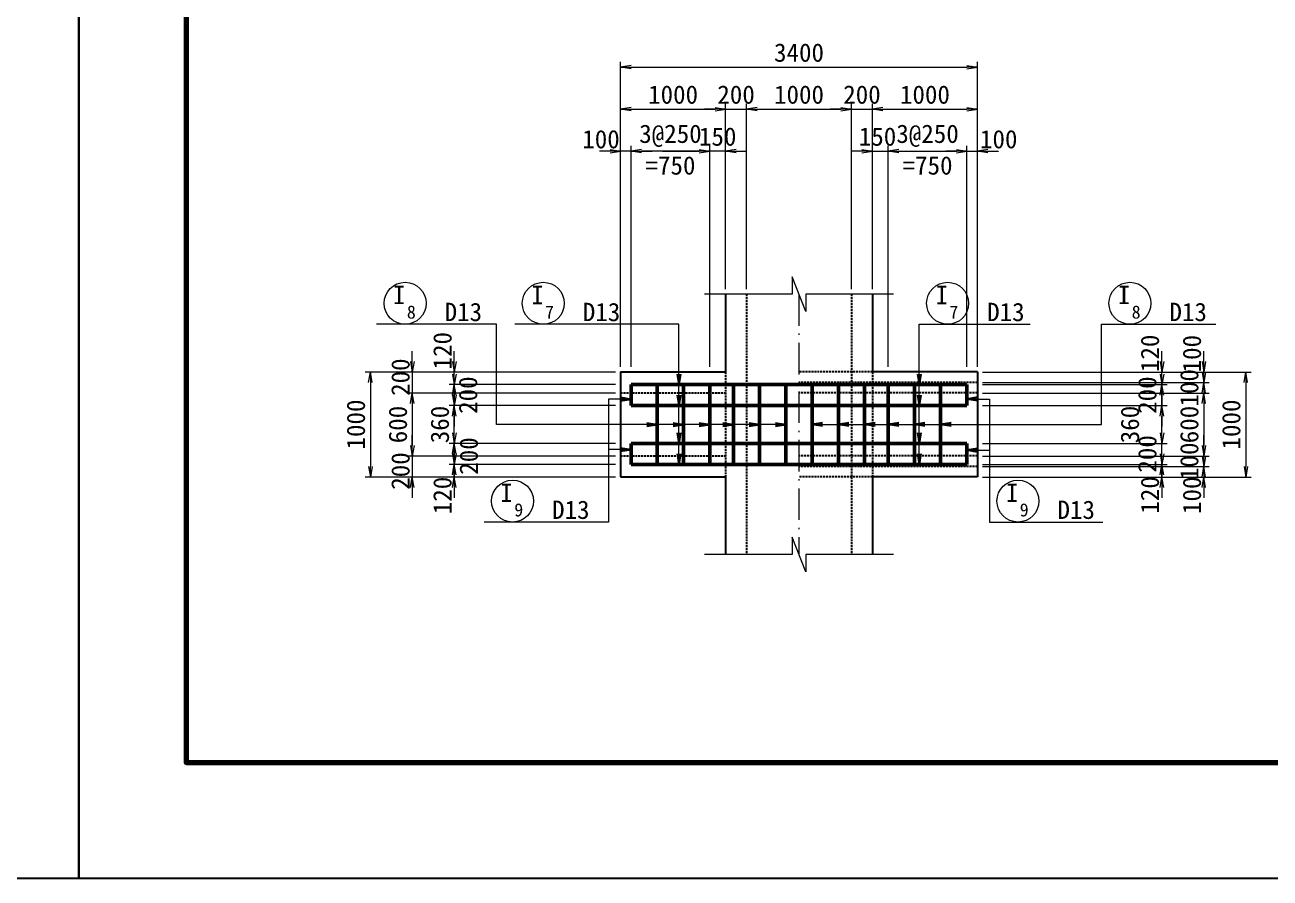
# Model space of a CAD drawing. Header units: millimetres. Extents: x 169470 to 758170, y -17820 to 11880.
# Drawn here: x 631507 to 643373, y -17820 to -9692 of the extents above; entities that cross this region are included whole.
import ezdxf
from ezdxf.enums import TextEntityAlignment as Align

# ---------------------------------------------------------------- set-up
doc = ezdxf.new("R2010")
doc.units = ezdxf.units.MM
doc.header["$LTSCALE"] = 50
doc.header["$PDSIZE"] = 300
doc.linetypes.add('DASHED2', pattern=[0.375, 0.25, -0.125])
doc.linetypes.add('SXF_一点短鎖線', pattern=[9.25, 6, -1.5, 0.25, -1.5])
doc.layers.get('Defpoints').update_dxf_attribs({"color": 151})
for name, color, linetype, lineweight in [('D-BMK', 2, 'SXF_一点短鎖線', 13), ('D-STR', 1, 'Continuous', 25), ('D-STR-DIM', 7, 'Continuous', 13), ('D-STR-HTXT', 7, 'Continuous', 13), ('D-STR-STR1', 2, 'Continuous', 50), ('D-STR-TXT', 7, 'Continuous', 13), ('D-TTL', 2, 'Continuous', 140)]:
    doc.layers.add(name, color=color, linetype=linetype, lineweight=lineweight)
doc.styles.add('YOKO_GOTHIC', font='MS Gothic.ttf')
doc.dimstyles.new('S50', dxfattribs={"dimscale": 50, "dimtxt": 3.5, "dimasz": 2, "dimexe": 1, "dimexo": 1, "dimgap": 1, "dimtad": 1, "dimdec": 0, "dimzin": 1, "dimdsep": 46, "dimtxsty": 'YOKO_GOTHIC', "dimblk": 'OPEN', "dimcen": 0, "dimclrd": 256, "dimclre": 256, "dimclrt": 256, "dimaunit": 1, "dimadec": 3, "dimazin": 0, "dimtfac": 1, "dimtdec": 0, "dimtix": 1, "dimtmove": 2, "dimatfit": 3, "dimldrblk": 'OPEN', "dimfxl": 1, "dimlwd": -1, "dimlwe": -1, "dimarcsym": 2})

# ---------------------------------------------------------------- blocks, each defined once
blk = doc.blocks.new('_Open')
at = {"color": 0, "linetype": 'ByBlock', "lineweight": -2}
for p, q in [((-1, 0.17), (0, 0)), ((-1, -0.17), (0, 0)), ((0, 0), (-1, 0))]:
    blk.add_line(p, q, dxfattribs=at)
blk = doc.blocks.new('*D2509')
at = {"layer": 'D-STR-DIM', "transparency": 16777216}
for p, q in [((637184, -12949), (637184, -10045)), ((640584, -12949), (640584, -10045)), ((637284, -10095), (640484, -10095))]:
    blk.add_line(p, q, dxfattribs=at)
at = {"layer": 'Defpoints', "color": 0, "transparency": 16777216}
for p in [(640584, -10095), (637184, -12999), (640584, -12999)]:
    blk.add_point(p, dxfattribs=at)
at = {"layer": 'D-STR-DIM', "transparency": 16777216, "xscale": 100, "yscale": 100, "zscale": 100, "rotation": 180}
blk.add_blockref('_Open', (637184, -10095), dxfattribs=at)
at = {"layer": 'D-STR-DIM', "transparency": 16777216, "xscale": 100, "yscale": 100, "zscale": 100}
blk.add_blockref('_Open', (640584, -10095), dxfattribs=at)
at = {"layer": 'D-STR-DIM', "transparency": 16777216, "insert": (638884, -9957), "char_height": 175, "attachment_point": 5, "style": 'YOKO_GOTHIC'}
blk.add_mtext('3400', dxfattribs=at)
blk = doc.blocks.new('*D2510')
at = {"layer": 'D-STR-DIM', "transparency": 16777216}
for p, q in [((637184, -12949), (637184, -10445)), ((637284, -10495), (638084, -10495)), ((638184, -12208), (638184, -10445))]:
    blk.add_line(p, q, dxfattribs=at)
at = {"layer": 'Defpoints', "color": 0, "transparency": 16777216}
for p in [(638184, -10495), (638184, -12258), (637184, -12999)]:
    blk.add_point(p, dxfattribs=at)
at = {"layer": 'D-STR-DIM', "transparency": 16777216, "xscale": 100, "yscale": 100, "zscale": 100, "rotation": 180}
blk.add_blockref('_Open', (637184, -10495), dxfattribs=at)
at = {"layer": 'D-STR-DIM', "transparency": 16777216, "xscale": 100, "yscale": 100, "zscale": 100}
blk.add_blockref('_Open', (638184, -10495), dxfattribs=at)
at = {"layer": 'D-STR-DIM', "transparency": 16777216, "insert": (637684, -10357), "char_height": 175, "attachment_point": 5, "style": 'YOKO_GOTHIC'}
blk.add_mtext('1000', dxfattribs=at)
blk = doc.blocks.new('*D2511')
at = {"layer": 'D-STR-DIM', "transparency": 16777216}
for p, q in [((638084, -10495), (637984, -10495)), ((638184, -12208), (638184, -10445)), ((638184, -10495), (638384, -10495)), ((638384, -12208), (638384, -10445)), ((638484, -10495), (638584, -10495))]:
    blk.add_line(p, q, dxfattribs=at)
at = {"layer": 'Defpoints', "color": 0, "transparency": 16777216}
for p in [(638384, -10495), (638184, -12258), (638384, -12258)]:
    blk.add_point(p, dxfattribs=at)
at = {"layer": 'D-STR-DIM', "transparency": 16777216, "xscale": 100, "yscale": 100, "zscale": 100}
blk.add_blockref('_Open', (638184, -10495), dxfattribs=at)
at = {"layer": 'D-STR-DIM', "transparency": 16777216, "xscale": 100, "yscale": 100, "zscale": 100, "rotation": 180}
blk.add_blockref('_Open', (638384, -10495), dxfattribs=at)
at = {"layer": 'D-STR-DIM', "transparency": 16777216, "insert": (638284, -10357), "char_height": 175, "attachment_point": 5, "style": 'YOKO_GOTHIC'}
blk.add_mtext('200', dxfattribs=at)
blk = doc.blocks.new('*D2512')
at = {"layer": 'D-STR-DIM', "transparency": 16777216}
for p, q in [((638384, -12208), (638384, -10445)), ((638484, -10495), (639284, -10495)), ((639384, -12208), (639384, -10445))]:
    blk.add_line(p, q, dxfattribs=at)
at = {"layer": 'Defpoints', "color": 0, "transparency": 16777216}
for p in [(639384, -10495), (638384, -12258), (639384, -12258)]:
    blk.add_point(p, dxfattribs=at)
at = {"layer": 'D-STR-DIM', "transparency": 16777216, "xscale": 100, "yscale": 100, "zscale": 100, "rotation": 180}
blk.add_blockref('_Open', (638384, -10495), dxfattribs=at)
at = {"layer": 'D-STR-DIM', "transparency": 16777216, "xscale": 100, "yscale": 100, "zscale": 100}
blk.add_blockref('_Open', (639384, -10495), dxfattribs=at)
at = {"layer": 'D-STR-DIM', "transparency": 16777216, "insert": (638884, -10357), "char_height": 175, "attachment_point": 5, "style": 'YOKO_GOTHIC'}
blk.add_mtext('1000', dxfattribs=at)
blk = doc.blocks.new('*D2513')
at = {"layer": 'D-STR-DIM', "transparency": 16777216}
for p, q in [((639284, -10495), (639184, -10495)), ((639384, -12208), (639384, -10445)), ((639384, -10495), (639584, -10495)), ((639584, -12208), (639584, -10445)), ((639684, -10495), (639784, -10495))]:
    blk.add_line(p, q, dxfattribs=at)
at = {"layer": 'Defpoints', "color": 0, "transparency": 16777216}
for p in [(639584, -10495), (639384, -12258), (639584, -12258)]:
    blk.add_point(p, dxfattribs=at)
at = {"layer": 'D-STR-DIM', "transparency": 16777216, "xscale": 100, "yscale": 100, "zscale": 100}
blk.add_blockref('_Open', (639384, -10495), dxfattribs=at)
at = {"layer": 'D-STR-DIM', "transparency": 16777216, "xscale": 100, "yscale": 100, "zscale": 100, "rotation": 180}
blk.add_blockref('_Open', (639584, -10495), dxfattribs=at)
at = {"layer": 'D-STR-DIM', "transparency": 16777216, "insert": (639484, -10357), "char_height": 175, "attachment_point": 5, "style": 'YOKO_GOTHIC'}
blk.add_mtext('200', dxfattribs=at)
blk = doc.blocks.new('*D2514')
at = {"layer": 'D-STR-DIM', "transparency": 16777216}
for p, q in [((639584, -12208), (639584, -10445)), ((639684, -10495), (640484, -10495)), ((640584, -12949), (640584, -10445))]:
    blk.add_line(p, q, dxfattribs=at)
at = {"layer": 'Defpoints', "color": 0, "transparency": 16777216}
for p in [(640584, -10495), (639584, -12258), (640584, -12999)]:
    blk.add_point(p, dxfattribs=at)
at = {"layer": 'D-STR-DIM', "transparency": 16777216, "xscale": 100, "yscale": 100, "zscale": 100, "rotation": 180}
blk.add_blockref('_Open', (639584, -10495), dxfattribs=at)
at = {"layer": 'D-STR-DIM', "transparency": 16777216, "xscale": 100, "yscale": 100, "zscale": 100}
blk.add_blockref('_Open', (640584, -10495), dxfattribs=at)
at = {"layer": 'D-STR-DIM', "transparency": 16777216, "insert": (640084, -10357), "char_height": 175, "attachment_point": 5, "style": 'YOKO_GOTHIC'}
blk.add_mtext('1000', dxfattribs=at)
blk = doc.blocks.new('*D2515')
at = {"layer": 'D-STR-DIM', "transparency": 16777216}
for p, q in [((639484, -10895), (639384, -10895)), ((639584, -12208), (639584, -10845)), ((639584, -10895), (639734, -10895)), ((639734, -12949), (639734, -10845)), ((639834, -10895), (639934, -10895))]:
    blk.add_line(p, q, dxfattribs=at)
at = {"layer": 'Defpoints', "color": 0, "transparency": 16777216}
for p in [(639734, -10895), (639584, -12258), (639734, -12999)]:
    blk.add_point(p, dxfattribs=at)
at = {"layer": 'D-STR-DIM', "transparency": 16777216, "xscale": 100, "yscale": 100, "zscale": 100}
blk.add_blockref('_Open', (639584, -10895), dxfattribs=at)
at = {"layer": 'D-STR-DIM', "transparency": 16777216, "xscale": 100, "yscale": 100, "zscale": 100, "rotation": 180}
blk.add_blockref('_Open', (639734, -10895), dxfattribs=at)
at = {"layer": 'D-STR-DIM', "transparency": 16777216, "insert": (639632, -10757), "char_height": 175, "attachment_point": 5, "style": 'YOKO_GOTHIC'}
blk.add_mtext('150', dxfattribs=at)
blk = doc.blocks.new('*D2516')
at = {"layer": 'D-STR-DIM', "transparency": 16777216}
for p, q in [((639734, -12949), (639734, -10845)), ((639834, -10895), (640384, -10895)), ((640484, -12949), (640484, -10845))]:
    blk.add_line(p, q, dxfattribs=at)
at = {"layer": 'Defpoints', "color": 0, "transparency": 16777216}
for p in [(640484, -10895), (639734, -12999), (640484, -12999)]:
    blk.add_point(p, dxfattribs=at)
at = {"layer": 'D-STR-DIM', "transparency": 16777216, "xscale": 100, "yscale": 100, "zscale": 100, "rotation": 180}
blk.add_blockref('_Open', (639734, -10895), dxfattribs=at)
at = {"layer": 'D-STR-DIM', "transparency": 16777216, "xscale": 100, "yscale": 100, "zscale": 100}
blk.add_blockref('_Open', (640484, -10895), dxfattribs=at)
at = {"layer": 'D-STR-DIM', "transparency": 16777216, "char_height": 175, "attachment_point": 5, "style": 'YOKO_GOTHIC'}
for s, insert in [('3@250', (640109, -10748)), ('=750', (640109, -11032))]:
    blk.add_mtext(s, dxfattribs=dict(at, insert=insert))
blk = doc.blocks.new('*D2517')
at = {"layer": 'D-STR-DIM', "transparency": 16777216}
for p, q in [((640384, -10895), (640284, -10895)), ((640484, -12949), (640484, -10845)), ((640484, -10895), (640584, -10895)), ((640584, -12949), (640584, -10845)), ((640684, -10895), (640784, -10895))]:
    blk.add_line(p, q, dxfattribs=at)
at = {"layer": 'Defpoints', "color": 0, "transparency": 16777216}
for p in [(640584, -10895), (640484, -12999), (640584, -12999)]:
    blk.add_point(p, dxfattribs=at)
at = {"layer": 'D-STR-DIM', "transparency": 16777216, "xscale": 100, "yscale": 100, "zscale": 100}
blk.add_blockref('_Open', (640484, -10895), dxfattribs=at)
at = {"layer": 'D-STR-DIM', "transparency": 16777216, "xscale": 100, "yscale": 100, "zscale": 100, "rotation": 180}
blk.add_blockref('_Open', (640584, -10895), dxfattribs=at)
at = {"layer": 'D-STR-DIM', "transparency": 16777216, "insert": (640787, -10782), "char_height": 175, "attachment_point": 5, "style": 'YOKO_GOTHIC'}
blk.add_mtext('100', dxfattribs=at)
blk = doc.blocks.new('*D2518')
at = {"layer": 'D-STR-DIM', "transparency": 16777216}
for p, q in [((637934, -10895), (637834, -10895)), ((638034, -12949), (638034, -10845)), ((638184, -10895), (638034, -10895)), ((638184, -12208), (638184, -10845)), ((638284, -10895), (638384, -10895))]:
    blk.add_line(p, q, dxfattribs=at)
at = {"layer": 'Defpoints', "color": 0, "transparency": 16777216}
for p in [(638034, -10895), (638184, -12258), (638034, -12999)]:
    blk.add_point(p, dxfattribs=at)
at = {"layer": 'D-STR-DIM', "transparency": 16777216, "xscale": 100, "yscale": 100, "zscale": 100}
blk.add_blockref('_Open', (638034, -10895), dxfattribs=at)
at = {"layer": 'D-STR-DIM', "transparency": 16777216, "xscale": 100, "yscale": 100, "zscale": 100, "rotation": 180}
blk.add_blockref('_Open', (638184, -10895), dxfattribs=at)
at = {"layer": 'D-STR-DIM', "transparency": 16777216, "insert": (638109, -10757), "char_height": 175, "attachment_point": 5, "style": 'YOKO_GOTHIC'}
blk.add_mtext('150', dxfattribs=at)
blk = doc.blocks.new('*D2519')
at = {"layer": 'D-STR-DIM', "transparency": 16777216}
for p, q in [((637284, -12949), (637284, -10845)), ((637934, -10895), (637384, -10895)), ((638034, -12949), (638034, -10845))]:
    blk.add_line(p, q, dxfattribs=at)
at = {"layer": 'Defpoints', "color": 0, "transparency": 16777216}
for p in [(637284, -10895), (637284, -12999), (638034, -12999)]:
    blk.add_point(p, dxfattribs=at)
at = {"layer": 'D-STR-DIM', "transparency": 16777216, "xscale": 100, "yscale": 100, "zscale": 100, "rotation": 180}
blk.add_blockref('_Open', (637284, -10895), dxfattribs=at)
at = {"layer": 'D-STR-DIM', "transparency": 16777216, "xscale": 100, "yscale": 100, "zscale": 100}
blk.add_blockref('_Open', (638034, -10895), dxfattribs=at)
at = {"layer": 'D-STR-DIM', "transparency": 16777216, "char_height": 175, "attachment_point": 5, "style": 'YOKO_GOTHIC'}
for s, insert in [('3@250', (637659, -10748)), ('=750', (637659, -11032))]:
    blk.add_mtext(s, dxfattribs=dict(at, insert=insert))
blk = doc.blocks.new('*D2520')
at = {"layer": 'D-STR-DIM', "transparency": 16777216}
for p, q in [((637084, -10895), (636984, -10895)), ((637184, -12949), (637184, -10845)), ((637284, -10895), (637184, -10895)), ((637284, -12949), (637284, -10845)), ((637384, -10895), (637484, -10895))]:
    blk.add_line(p, q, dxfattribs=at)
at = {"layer": 'Defpoints', "color": 0, "transparency": 16777216}
for p in [(637184, -10895), (637184, -12999), (637284, -12999)]:
    blk.add_point(p, dxfattribs=at)
at = {"layer": 'D-STR-DIM', "transparency": 16777216, "xscale": 100, "yscale": 100, "zscale": 100}
blk.add_blockref('_Open', (637184, -10895), dxfattribs=at)
at = {"layer": 'D-STR-DIM', "transparency": 16777216, "xscale": 100, "yscale": 100, "zscale": 100, "rotation": 180}
blk.add_blockref('_Open', (637284, -10895), dxfattribs=at)
at = {"layer": 'D-STR-DIM', "transparency": 16777216, "insert": (636997, -10782), "char_height": 175, "attachment_point": 5, "style": 'YOKO_GOTHIC'}
blk.add_mtext('100', dxfattribs=at)
blk = doc.blocks.new('*D2521')
at = {"layer": 'D-STR-DIM', "transparency": 16777216}
for p, q in [((635199, -12899), (635199, -12799)), ((637134, -12999), (635149, -12999)), ((635199, -12999), (635199, -13199)), ((637134, -13199), (635149, -13199)), ((635199, -13299), (635199, -13399))]:
    blk.add_line(p, q, dxfattribs=at)
at = {"layer": 'Defpoints', "color": 0, "transparency": 16777216}
for p in [(637184, -12999), (635199, -13199), (637184, -13199)]:
    blk.add_point(p, dxfattribs=at)
at = {"layer": 'D-STR-DIM', "transparency": 16777216, "xscale": 100, "yscale": 100, "zscale": 100}
for p, rotation in [((635199, -12999), 270), ((635199, -13199), 90)]:
    blk.add_blockref('_Open', p, dxfattribs=dict(at, rotation=rotation))
at = {"layer": 'D-STR-DIM', "transparency": 16777216, "insert": (635087, -13048), "char_height": 175, "attachment_point": 5, "rotation": 90, "style": 'YOKO_GOTHIC'}
blk.add_mtext('200', dxfattribs=at)
blk = doc.blocks.new('*D2522')
at = {"layer": 'D-STR-DIM', "transparency": 16777216}
for p, q in [((637134, -13199), (635149, -13199)), ((635199, -13299), (635199, -13699)), ((637134, -13799), (635149, -13799))]:
    blk.add_line(p, q, dxfattribs=at)
at = {"layer": 'Defpoints', "color": 0, "transparency": 16777216}
for p in [(637184, -13199), (635199, -13799), (637184, -13799)]:
    blk.add_point(p, dxfattribs=at)
at = {"layer": 'D-STR-DIM', "transparency": 16777216, "xscale": 100, "yscale": 100, "zscale": 100}
for p, rotation in [((635199, -13199), 90), ((635199, -13799), 270)]:
    blk.add_blockref('_Open', p, dxfattribs=dict(at, rotation=rotation))
at = {"layer": 'D-STR-DIM', "transparency": 16777216, "insert": (635062, -13499), "char_height": 175, "attachment_point": 5, "rotation": 90, "style": 'YOKO_GOTHIC'}
blk.add_mtext('600', dxfattribs=at)
blk = doc.blocks.new('*D2523')
at = {"layer": 'D-STR-DIM', "transparency": 16777216}
for p, q in [((635199, -13699), (635199, -13599)), ((637134, -13799), (635149, -13799)), ((635199, -13799), (635199, -13999)), ((637134, -13999), (635149, -13999)), ((635199, -14099), (635199, -14199))]:
    blk.add_line(p, q, dxfattribs=at)
at = {"layer": 'Defpoints', "color": 0, "transparency": 16777216}
for p in [(637184, -13799), (635199, -13999), (637184, -13999)]:
    blk.add_point(p, dxfattribs=at)
at = {"layer": 'D-STR-DIM', "transparency": 16777216, "xscale": 100, "yscale": 100, "zscale": 100}
for p, rotation in [((635199, -13799), 270), ((635199, -13999), 90)]:
    blk.add_blockref('_Open', p, dxfattribs=dict(at, rotation=rotation))
at = {"layer": 'D-STR-DIM', "transparency": 16777216, "insert": (635087, -13942), "char_height": 175, "attachment_point": 5, "rotation": 90, "style": 'YOKO_GOTHIC'}
blk.add_mtext('200', dxfattribs=at)
blk = doc.blocks.new('*D2524')
at = {"layer": 'D-STR-DIM', "transparency": 16777216}
for p, q in [((637134, -12999), (634749, -12999)), ((634799, -13099), (634799, -13899)), ((637134, -13999), (634749, -13999))]:
    blk.add_line(p, q, dxfattribs=at)
at = {"layer": 'Defpoints', "color": 0, "transparency": 16777216}
for p in [(637184, -12999), (634799, -13999), (637184, -13999)]:
    blk.add_point(p, dxfattribs=at)
at = {"layer": 'D-STR-DIM', "transparency": 16777216, "xscale": 100, "yscale": 100, "zscale": 100}
for p, rotation in [((634799, -12999), 90), ((634799, -13999), 270)]:
    blk.add_blockref('_Open', p, dxfattribs=dict(at, rotation=rotation))
at = {"layer": 'D-STR-DIM', "transparency": 16777216, "insert": (634662, -13499), "char_height": 175, "attachment_point": 5, "rotation": 90, "style": 'YOKO_GOTHIC'}
blk.add_mtext('1000', dxfattribs=at)
blk = doc.blocks.new('*D2525')
at = {"layer": 'D-STR-DIM', "transparency": 16777216}
for p, q in [((635599, -13779), (635599, -13679)), ((637134, -13879), (635549, -13879)), ((635599, -13999), (635599, -13879)), ((637134, -13999), (635549, -13999)), ((635599, -14099), (635599, -14199))]:
    blk.add_line(p, q, dxfattribs=at)
at = {"layer": 'Defpoints', "color": 0, "transparency": 16777216}
for p in [(635599, -13879), (637184, -13879), (637184, -13999)]:
    blk.add_point(p, dxfattribs=at)
at = {"layer": 'D-STR-DIM', "transparency": 16777216, "xscale": 100, "yscale": 100, "zscale": 100}
for p, rotation in [((635599, -13879), 270), ((635599, -13999), 90)]:
    blk.add_blockref('_Open', p, dxfattribs=dict(at, rotation=rotation))
at = {"layer": 'D-STR-DIM', "transparency": 16777216, "insert": (635487, -14175), "char_height": 175, "attachment_point": 5, "rotation": 90, "style": 'YOKO_GOTHIC'}
blk.add_mtext('120', dxfattribs=at)
blk = doc.blocks.new('*D2526')
at = {"layer": 'D-STR-DIM', "transparency": 16777216}
for p, q in [((635599, -13579), (635599, -13479)), ((637134, -13679), (635549, -13679)), ((635599, -13879), (635599, -13679)), ((637134, -13879), (635549, -13879)), ((635599, -13979), (635599, -14079))]:
    blk.add_line(p, q, dxfattribs=at)
at = {"layer": 'Defpoints', "color": 0, "transparency": 16777216}
for p in [(635599, -13679), (637184, -13679), (637184, -13879)]:
    blk.add_point(p, dxfattribs=at)
at = {"layer": 'D-STR-DIM', "transparency": 16777216, "xscale": 100, "yscale": 100, "zscale": 100}
for p, rotation in [((635599, -13679), 270), ((635599, -13879), 90)]:
    blk.add_blockref('_Open', p, dxfattribs=dict(at, rotation=rotation))
at = {"layer": 'D-STR-DIM', "transparency": 16777216, "insert": (635738, -13799), "char_height": 175, "attachment_point": 5, "rotation": 90, "style": 'YOKO_GOTHIC'}
blk.add_mtext('200', dxfattribs=at)
blk = doc.blocks.new('*D2527')
at = {"layer": 'D-STR-DIM', "transparency": 16777216}
for p, q in [((635599, -13219), (635599, -13119)), ((637134, -13319), (635549, -13319)), ((635599, -13679), (635599, -13319)), ((637134, -13679), (635549, -13679)), ((635599, -13779), (635599, -13879))]:
    blk.add_line(p, q, dxfattribs=at)
at = {"layer": 'Defpoints', "color": 0, "transparency": 16777216}
for p in [(635599, -13319), (637184, -13319), (637184, -13679)]:
    blk.add_point(p, dxfattribs=at)
at = {"layer": 'D-STR-DIM', "transparency": 16777216, "xscale": 100, "yscale": 100, "zscale": 100}
for p, rotation in [((635599, -13319), 270), ((635599, -13679), 90)]:
    blk.add_blockref('_Open', p, dxfattribs=dict(at, rotation=rotation))
at = {"layer": 'D-STR-DIM', "transparency": 16777216, "insert": (635462, -13499), "char_height": 175, "attachment_point": 5, "rotation": 90, "style": 'YOKO_GOTHIC'}
blk.add_mtext('360', dxfattribs=at)
blk = doc.blocks.new('*D2528')
at = {"layer": 'D-STR-DIM', "transparency": 16777216}
for p, q in [((635599, -13019), (635599, -12919)), ((637134, -13119), (635549, -13119)), ((635599, -13319), (635599, -13119)), ((637134, -13319), (635549, -13319)), ((635599, -13419), (635599, -13519))]:
    blk.add_line(p, q, dxfattribs=at)
at = {"layer": 'Defpoints', "color": 0, "transparency": 16777216}
for p in [(635599, -13119), (637184, -13119), (637184, -13319)]:
    blk.add_point(p, dxfattribs=at)
at = {"layer": 'D-STR-DIM', "transparency": 16777216, "xscale": 100, "yscale": 100, "zscale": 100}
for p, rotation in [((635599, -13119), 270), ((635599, -13319), 90)]:
    blk.add_blockref('_Open', p, dxfattribs=dict(at, rotation=rotation))
at = {"layer": 'D-STR-DIM', "transparency": 16777216, "insert": (635731, -13219), "char_height": 175, "attachment_point": 5, "rotation": 90, "style": 'YOKO_GOTHIC'}
blk.add_mtext('200', dxfattribs=at)
blk = doc.blocks.new('*D2529')
at = {"layer": 'D-STR-DIM', "transparency": 16777216}
for p, q in [((635599, -12899), (635599, -12799)), ((637134, -12999), (635549, -12999)), ((635599, -13119), (635599, -12999)), ((637134, -13119), (635549, -13119)), ((635599, -13219), (635599, -13319))]:
    blk.add_line(p, q, dxfattribs=at)
at = {"layer": 'Defpoints', "color": 0, "transparency": 16777216}
for p in [(635599, -12999), (637184, -12999), (637184, -13119)]:
    blk.add_point(p, dxfattribs=at)
at = {"layer": 'D-STR-DIM', "transparency": 16777216, "xscale": 100, "yscale": 100, "zscale": 100}
for p, rotation in [((635599, -12999), 270), ((635599, -13119), 90)]:
    blk.add_blockref('_Open', p, dxfattribs=dict(at, rotation=rotation))
at = {"layer": 'D-STR-DIM', "transparency": 16777216, "insert": (635487, -12796), "char_height": 175, "attachment_point": 5, "rotation": 90, "style": 'YOKO_GOTHIC'}
blk.add_mtext('120', dxfattribs=at)
blk = doc.blocks.new('*D2530')
at = {"layer": 'D-STR-DIM', "transparency": 16777216}
for p, q in [((640634, -13199), (642792, -13199)), ((642742, -13299), (642742, -13699)), ((640634, -13799), (642792, -13799))]:
    blk.add_line(p, q, dxfattribs=at)
at = {"layer": 'Defpoints', "color": 0, "transparency": 16777216}
for p in [(640584, -13199), (640584, -13799), (642742, -13799)]:
    blk.add_point(p, dxfattribs=at)
at = {"layer": 'D-STR-DIM', "transparency": 16777216, "xscale": 100, "yscale": 100, "zscale": 100}
for p, rotation in [((642742, -13199), 90), ((642742, -13799), 270)]:
    blk.add_blockref('_Open', p, dxfattribs=dict(at, rotation=rotation))
at = {"layer": 'D-STR-DIM', "transparency": 16777216, "insert": (642604, -13499), "char_height": 175, "attachment_point": 5, "rotation": 90, "style": 'YOKO_GOTHIC'}
blk.add_mtext('600', dxfattribs=at)
blk = doc.blocks.new('*D2531')
at = {"layer": 'D-STR-DIM', "transparency": 16777216}
for p, q in [((642742, -13799), (642742, -13699)), ((640634, -13899), (642792, -13899)), ((640634, -13999), (642792, -13999)), ((642742, -13899), (642742, -13999)), ((642742, -14099), (642742, -14199))]:
    blk.add_line(p, q, dxfattribs=at)
at = {"layer": 'Defpoints', "color": 0, "transparency": 16777216}
for p in [(640584, -13899), (640584, -13999), (642742, -13999)]:
    blk.add_point(p, dxfattribs=at)
at = {"layer": 'D-STR-DIM', "transparency": 16777216, "xscale": 100, "yscale": 100, "zscale": 100}
for p, rotation in [((642742, -13899), 270), ((642742, -13999), 90)]:
    blk.add_blockref('_Open', p, dxfattribs=dict(at, rotation=rotation))
at = {"layer": 'D-STR-DIM', "transparency": 16777216, "insert": (642629, -14173), "char_height": 175, "attachment_point": 5, "rotation": 90, "style": 'YOKO_GOTHIC'}
blk.add_mtext('100', dxfattribs=at)
blk = doc.blocks.new('*D2532')
at = {"layer": 'D-STR-DIM', "transparency": 16777216}
for p, q in [((640634, -12999), (643192, -12999)), ((643142, -13099), (643142, -13899)), ((640634, -13999), (643192, -13999))]:
    blk.add_line(p, q, dxfattribs=at)
at = {"layer": 'Defpoints', "color": 0, "transparency": 16777216}
for p in [(640584, -12999), (640584, -13999), (643142, -13999)]:
    blk.add_point(p, dxfattribs=at)
at = {"layer": 'D-STR-DIM', "transparency": 16777216, "xscale": 100, "yscale": 100, "zscale": 100}
for p, rotation in [((643142, -12999), 90), ((643142, -13999), 270)]:
    blk.add_blockref('_Open', p, dxfattribs=dict(at, rotation=rotation))
at = {"layer": 'D-STR-DIM', "transparency": 16777216, "insert": (643004, -13499), "char_height": 175, "attachment_point": 5, "rotation": 90, "style": 'YOKO_GOTHIC'}
blk.add_mtext('1000', dxfattribs=at)
blk = doc.blocks.new('*D2533')
at = {"layer": 'D-STR-DIM', "transparency": 16777216}
for p, q in [((642342, -13779), (642342, -13679)), ((640634, -13879), (642392, -13879)), ((642342, -13999), (642342, -13879)), ((640634, -13999), (642392, -13999)), ((642342, -14099), (642342, -14199))]:
    blk.add_line(p, q, dxfattribs=at)
at = {"layer": 'Defpoints', "color": 0, "transparency": 16777216}
for p in [(640584, -13879), (642342, -13879), (640584, -13999)]:
    blk.add_point(p, dxfattribs=at)
at = {"layer": 'D-STR-DIM', "transparency": 16777216, "xscale": 100, "yscale": 100, "zscale": 100}
for p, rotation in [((642342, -13879), 270), ((642342, -13999), 90)]:
    blk.add_blockref('_Open', p, dxfattribs=dict(at, rotation=rotation))
at = {"layer": 'D-STR-DIM', "transparency": 16777216, "insert": (642229, -14170), "char_height": 175, "attachment_point": 5, "rotation": 90, "style": 'YOKO_GOTHIC'}
blk.add_mtext('120', dxfattribs=at)
blk = doc.blocks.new('*D2534')
at = {"layer": 'D-STR-DIM', "transparency": 16777216}
for p, q in [((642342, -13579), (642342, -13479)), ((640634, -13679), (642392, -13679)), ((642342, -13879), (642342, -13679)), ((640634, -13879), (642392, -13879)), ((642342, -13979), (642342, -14079))]:
    blk.add_line(p, q, dxfattribs=at)
at = {"layer": 'Defpoints', "color": 0, "transparency": 16777216}
for p in [(640584, -13679), (642342, -13679), (640584, -13879)]:
    blk.add_point(p, dxfattribs=at)
at = {"layer": 'D-STR-DIM', "transparency": 16777216, "xscale": 100, "yscale": 100, "zscale": 100}
for p, rotation in [((642342, -13679), 270), ((642342, -13879), 90)]:
    blk.add_blockref('_Open', p, dxfattribs=dict(at, rotation=rotation))
at = {"layer": 'D-STR-DIM', "transparency": 16777216, "insert": (642204, -13779), "char_height": 175, "attachment_point": 5, "rotation": 90, "style": 'YOKO_GOTHIC'}
blk.add_mtext('200', dxfattribs=at)
blk = doc.blocks.new('*D2535')
at = {"layer": 'D-STR-DIM', "transparency": 16777216}
for p, q in [((640634, -13319), (642392, -13319)), ((642342, -13579), (642342, -13419)), ((640634, -13679), (642392, -13679))]:
    blk.add_line(p, q, dxfattribs=at)
at = {"layer": 'Defpoints', "color": 0, "transparency": 16777216}
for p in [(640584, -13319), (642342, -13319), (640584, -13679)]:
    blk.add_point(p, dxfattribs=at)
at = {"layer": 'D-STR-DIM', "transparency": 16777216, "xscale": 100, "yscale": 100, "zscale": 100}
for p, rotation in [((642342, -13319), 90), ((642342, -13679), 270)]:
    blk.add_blockref('_Open', p, dxfattribs=dict(at, rotation=rotation))
at = {"layer": 'D-STR-DIM', "transparency": 16777216, "insert": (642038, -13499), "char_height": 175, "attachment_point": 5, "rotation": 90, "style": 'YOKO_GOTHIC'}
blk.add_mtext('360', dxfattribs=at)
blk = doc.blocks.new('*D2536')
at = {"layer": 'D-STR-DIM', "transparency": 16777216}
for p, q in [((642342, -13019), (642342, -12919)), ((640634, -13119), (642392, -13119)), ((642342, -13319), (642342, -13119)), ((640634, -13319), (642392, -13319)), ((642342, -13419), (642342, -13519))]:
    blk.add_line(p, q, dxfattribs=at)
at = {"layer": 'Defpoints', "color": 0, "transparency": 16777216}
for p in [(640584, -13119), (642342, -13119), (640584, -13319)]:
    blk.add_point(p, dxfattribs=at)
at = {"layer": 'D-STR-DIM', "transparency": 16777216, "xscale": 100, "yscale": 100, "zscale": 100}
for p, rotation in [((642342, -13119), 270), ((642342, -13319), 90)]:
    blk.add_blockref('_Open', p, dxfattribs=dict(at, rotation=rotation))
at = {"layer": 'D-STR-DIM', "transparency": 16777216, "insert": (642204, -13219), "char_height": 175, "attachment_point": 5, "rotation": 90, "style": 'YOKO_GOTHIC'}
blk.add_mtext('200', dxfattribs=at)
blk = doc.blocks.new('*D2537')
at = {"layer": 'D-STR-DIM', "transparency": 16777216}
for p, q in [((642342, -12899), (642342, -12799)), ((640634, -12999), (642392, -12999)), ((642342, -13119), (642342, -12999)), ((640634, -13119), (642392, -13119)), ((642342, -13219), (642342, -13319))]:
    blk.add_line(p, q, dxfattribs=at)
at = {"layer": 'Defpoints', "color": 0, "transparency": 16777216}
for p in [(640584, -12999), (642342, -12999), (640584, -13119)]:
    blk.add_point(p, dxfattribs=at)
at = {"layer": 'D-STR-DIM', "transparency": 16777216, "xscale": 100, "yscale": 100, "zscale": 100}
for p, rotation in [((642342, -12999), 270), ((642342, -13119), 90)]:
    blk.add_blockref('_Open', p, dxfattribs=dict(at, rotation=rotation))
at = {"layer": 'D-STR-DIM', "transparency": 16777216, "insert": (642229, -12821), "char_height": 175, "attachment_point": 5, "rotation": 90, "style": 'YOKO_GOTHIC'}
blk.add_mtext('120', dxfattribs=at)
blk = doc.blocks.new('*D2538')
at = {"layer": 'D-STR-DIM', "transparency": 16777216}
for p, q in [((642742, -13699), (642742, -13599)), ((640634, -13799), (642792, -13799)), ((642742, -13899), (642742, -13799)), ((640634, -13899), (642792, -13899)), ((642742, -13999), (642742, -14099))]:
    blk.add_line(p, q, dxfattribs=at)
at = {"layer": 'Defpoints', "color": 0, "transparency": 16777216}
for p in [(640584, -13799), (642742, -13799), (640584, -13899)]:
    blk.add_point(p, dxfattribs=at)
at = {"layer": 'D-STR-DIM', "transparency": 16777216, "xscale": 100, "yscale": 100, "zscale": 100}
for p, rotation in [((642742, -13799), 270), ((642742, -13899), 90)]:
    blk.add_blockref('_Open', p, dxfattribs=dict(at, rotation=rotation))
at = {"layer": 'D-STR-DIM', "transparency": 16777216, "insert": (642604, -13849), "char_height": 175, "attachment_point": 5, "rotation": 90, "style": 'YOKO_GOTHIC'}
blk.add_mtext('100', dxfattribs=at)
blk = doc.blocks.new('*D2539')
at = {"layer": 'D-STR-DIM', "transparency": 16777216}
for p, q in [((642742, -12899), (642742, -12799)), ((640634, -12999), (642792, -12999)), ((642742, -13099), (642742, -12999)), ((640634, -13099), (642792, -13099)), ((642742, -13199), (642742, -13299))]:
    blk.add_line(p, q, dxfattribs=at)
at = {"layer": 'Defpoints', "color": 0, "transparency": 16777216}
for p in [(640584, -12999), (642742, -12999), (640584, -13099)]:
    blk.add_point(p, dxfattribs=at)
at = {"layer": 'D-STR-DIM', "transparency": 16777216, "xscale": 100, "yscale": 100, "zscale": 100}
for p, rotation in [((642742, -12999), 270), ((642742, -13099), 90)]:
    blk.add_blockref('_Open', p, dxfattribs=dict(at, rotation=rotation))
at = {"layer": 'D-STR-DIM', "transparency": 16777216, "insert": (642629, -12824), "char_height": 175, "attachment_point": 5, "rotation": 90, "style": 'YOKO_GOTHIC'}
blk.add_mtext('100', dxfattribs=at)
blk = doc.blocks.new('*D2540')
at = {"layer": 'D-STR-DIM', "transparency": 16777216}
for p, q in [((642742, -12999), (642742, -12899)), ((640634, -13099), (642792, -13099)), ((642742, -13099), (642742, -13199)), ((640634, -13199), (642792, -13199)), ((642742, -13299), (642742, -13399))]:
    blk.add_line(p, q, dxfattribs=at)
at = {"layer": 'Defpoints', "color": 0, "transparency": 16777216}
for p in [(640584, -13099), (640584, -13199), (642742, -13199)]:
    blk.add_point(p, dxfattribs=at)
at = {"layer": 'D-STR-DIM', "transparency": 16777216, "xscale": 100, "yscale": 100, "zscale": 100}
for p, rotation in [((642742, -13099), 270), ((642742, -13199), 90)]:
    blk.add_blockref('_Open', p, dxfattribs=dict(at, rotation=rotation))
at = {"layer": 'D-STR-DIM', "transparency": 16777216, "insert": (642604, -13149), "char_height": 175, "attachment_point": 5, "rotation": 90, "style": 'YOKO_GOTHIC'}
blk.add_mtext('100', dxfattribs=at)

msp = doc.modelspace()

# ---------------------------------------------------------------- linework, layer by layer
at = {"layer": 'D-BMK'}
msp.add_line((638883.8, -12258.45), (638883.8, -14738.57), dxfattribs=at)
at = {"layer": 'D-STR'}
for p, q in [((638183.8, -12258.45), (638183.8, -12998.51)), ((639583.8, -12258.45), (639583.8, -12998.51)), ((637183.8, -12998.51), (637183.8, -13998.51)), ((638183.8, -13998.51), (638183.8, -14738.57)), ((639583.8, -13998.51), (639583.8, -14738.57))]:
    msp.add_line(p, q, dxfattribs=at)
at = {"layer": 'D-STR', "linetype": 'DASHED2', "ltscale": 1.5}
for p, q in [((638383.8, -12258.45), (638383.8, -14738.57)), ((639383.8, -12258.45), (639383.8, -14738.57)), ((638183.8, -12998.51), (638183.8, -13998.51)), ((639583.8, -12998.51), (638883.8, -12998.51)), ((639583.8, -12998.51), (639583.8, -13998.51)), ((640583.8, -13098.51), (638883.8, -13098.51)), ((637183.8, -13198.51), (638183.8, -13198.51)), ((640583.8, -13198.51), (638883.8, -13198.51)), ((637183.8, -13798.51), (638183.8, -13798.51)), ((640583.8, -13798.51), (638883.8, -13798.51)), ((640583.8, -13898.51), (638883.8, -13898.51)), ((639583.8, -13998.51), (638883.8, -13998.51))]:
    msp.add_line(p, q, dxfattribs=at)
at = {"layer": 'D-STR', "ltscale": 100}
for p, q in [((637183.8, -12998.51), (638183.8, -12998.51)), ((637183.8, -13998.51), (638183.8, -13998.51))]:
    msp.add_line(p, q, dxfattribs=at)
at = {"layer": 'D-STR', "ltscale": 30}
for p, q in [((640583.8, -12998.51), (639583.8, -12998.51)), ((640583.8, -12998.51), (640583.8, -13998.51)), ((640583.8, -13998.51), (639583.8, -13998.51))]:
    msp.add_line(p, q, dxfattribs=at)
at = {"layer": 'D-STR-DIM'}
for p, q in [((637583.8, -10894.54), (637933.8, -10894.54)), ((639833.8, -10894.54), (640183.8, -10894.54))]:
    msp.add_line(p, q, dxfattribs=at)
at = {"layer": 'D-STR-HTXT'}
for p, q in [((636001.93, -12543.97), (634858.75, -12543.97)), ((641765.68, -12543.97), (642856.24, -12543.97)), ((637068.69, -14428.37), (635882.42, -14428.37)), ((640698.92, -14428.37), (641780.31, -14428.37))]:
    msp.add_line(p, q, dxfattribs=at)
for points in [[(639783.8, -12258.45), (638948.8, -12258.45), (638948.8, -12423.45), (638818.8, -12093.45), (638818.8, -12258.45), (637983.8, -12258.45)], [(639783.8, -14738.57), (638948.8, -14738.57), (638948.8, -14903.57), (638818.8, -14573.57), (638818.8, -14738.57), (637983.8, -14738.57)]]:
    msp.add_lwpolyline(points, dxfattribs=at)
for centre in [(635130.31, -12343.97), (636446.98, -12344.37), (640300.25, -12344.37), (642037.24, -12343.97), (636153.99, -14228.37), (640970.49, -14228.37)]:
    msp.add_circle(centre, 200, dxfattribs=at)
at = {"layer": 'D-STR-STR1'}
for p, q in [((637283.8, -13118.51), (638883.8, -13118.51)), ((637283.8, -13118.51), (637283.8, -13318.51)), ((637533.8, -13118.51), (637533.8, -13878.51)), ((637783.8, -13118.51), (637783.8, -13878.51)), ((638033.8, -13118.51), (638033.8, -13878.51)), ((638258.8, -13878.51), (638258.8, -13118.51)), ((638508.8, -13878.51), (638508.8, -13118.51)), ((638758.8, -13878.51), (638758.8, -13118.51)), ((640483.8, -13118.51), (638883.8, -13118.51)), ((639008.8, -13118.51), (639008.8, -13878.51)), ((639258.8, -13118.51), (639258.8, -13878.51)), ((639508.8, -13118.51), (639508.8, -13878.51)), ((639733.8, -13118.51), (639733.8, -13878.51)), ((639983.8, -13118.51), (639983.8, -13878.51)), ((640233.8, -13118.51), (640233.8, -13878.51)), ((640483.8, -13118.51), (640483.8, -13318.51)), ((637283.8, -13318.51), (638883.8, -13318.51)), ((640483.8, -13318.51), (638883.8, -13318.51)), ((637283.8, -13678.51), (638883.8, -13678.51)), ((637283.8, -13878.51), (637283.8, -13678.51)), ((640483.8, -13678.51), (638883.8, -13678.51)), ((640483.8, -13878.51), (640483.8, -13678.51)), ((637283.8, -13878.51), (638883.8, -13878.51)), ((640483.8, -13878.51), (638883.8, -13878.51))]:
    msp.add_line(p, q, dxfattribs=at)
at = {"layer": 'D-TTL'}
msp.add_lwpolyline([(633044.53, 10780), (633044.53, -16720), (673044.53, -16720), (673044.53, 10780)], close=True, dxfattribs=at)
at = {"layer": 'Defpoints', "color": 1}
for points in [[(589969.53, 11880), (589969.53, -17820), (632019.53, -17820), (632019.53, 11880)], [(632019.53, 11880), (632019.53, -17820), (674069.53, -17820), (674069.53, 11880)]]:
    msp.add_lwpolyline(points, close=True, dxfattribs=at)

# ---------------------------------------------------------------- texts
at = {"layer": 'D-STR-TXT', "style": 'YOKO_GOTHIC'}
for s, height, p in [('I', 175, (635074.04, -12352.29)), ('I', 175, (636390.7, -12352.68)), ('I', 175, (640243.98, -12352.68)), ('I', 175, (641980.97, -12352.29)), ('8', 125, (635189.7, -12490.09)), ('7', 125, (636506.36, -12490.49)), ('7', 125, (640359.64, -12490.49)), ('8', 125, (642096.63, -12490.09)), ('I', 175, (636097.71, -14236.69)), ('I', 175, (640914.22, -14236.69)), ('9', 125, (636213.37, -14374.49)), ('9', 125, (641029.88, -14374.49))]:
    msp.add_text(s, height=height, dxfattribs=at).set_placement(p, align=Align.CENTER)
for p in [(635506.83, -12513.97), (636823.5, -12514.37), (640676.78, -12514.37), (642413.76, -12513.97), (636530.51, -14398.37), (641347.01, -14398.37)]:
    msp.add_text('D13', height=175, dxfattribs=at).set_placement(p)

# ---------------------------------------------------------------- dimensions: what is measured, and where the dimension line sits
at = {"layer": 'D-STR-DIM'}
for base, p1, p2, picture, middle in [((640583.8, -10094.54), (637183.8, -12998.51), (640583.8, -12998.51), '*D2509', (638883.8, -9957.04)), ((638183.8, -10494.54), (637183.8, -12998.51), (638183.8, -12258.45), '*D2510', (637683.8, -10357.04)), ((638383.8, -10494.54), (638183.8, -12258.45), (638383.8, -12258.45), '*D2511', (638283.8, -10357.04)), ((639383.8, -10494.54), (638383.8, -12258.45), (639383.8, -12258.45), '*D2512', (638883.8, -10357.04)), ((639583.8, -10494.54), (639383.8, -12258.45), (639583.8, -12258.45), '*D2513', (639483.8, -10357.04)), ((640583.8, -10494.54), (639583.8, -12258.45), (640583.8, -12998.51), '*D2514', (640083.8, -10357.04))]:
    dim = msp.add_linear_dim(base=base, p1=p1, p2=p2, dimstyle='S50', dxfattribs=at)
    dim.commit()
    dim.dimension.update_dxf_attribs({"geometry": picture, "text_midpoint": middle})
for base, p1, p2, angle, picture, middle in [((637183.8, -10894.54), (637283.8, -12998.51), (637183.8, -12998.51), 180, '*D2520', (636997.29, -10782.04)), ((635599.28, -12998.51), (637183.8, -13118.51), (637183.8, -12998.51), 90, '*D2529', (635486.78, -12796.45)), ((642341.96, -12998.51), (640583.8, -13118.51), (640583.8, -12998.51), 90, '*D2537', (642229.46, -12821.18)), ((642741.96, -12998.51), (640583.8, -13098.51), (640583.8, -12998.51), 270, '*D2539', (642629.46, -12824.44)), ((635199.28, -13198.51), (637183.8, -12998.51), (637183.8, -13198.51), 90, '*D2521', (635086.78, -13048.15)), ((635599.28, -13118.51), (637183.8, -13318.51), (637183.8, -13118.51), 90, '*D2528', (635730.88, -13218.51)), ((642341.96, -13318.51), (640583.8, -13678.51), (640583.8, -13318.51), 90, '*D2535', (642037.62, -13498.51)), ((635599.28, -13678.51), (637183.8, -13878.51), (637183.8, -13678.51), 90, '*D2526', (635737.89, -13798.51)), ((635199.28, -13998.51), (637183.8, -13798.51), (637183.8, -13998.51), 90, '*D2523', (635086.78, -13942.19)), ((635599.28, -13878.51), (637183.8, -13998.51), (637183.8, -13878.51), 90, '*D2525', (635486.78, -14175.34)), ((642341.96, -13878.51), (640583.8, -13998.51), (640583.8, -13878.51), 90, '*D2533', (642229.46, -14170.36)), ((642741.96, -13998.51), (640583.8, -13898.51), (640583.8, -13998.51), 90, '*D2531', (642629.46, -14172.58))]:
    dim = msp.add_linear_dim(base=base, p1=p1, p2=p2, angle=angle, dimstyle='S50', dxfattribs=at)
    dim.commit()
    dim.dimension.update_dxf_attribs({"geometry": picture, "text_midpoint": middle, "dimtype": 160})
dim = msp.add_linear_dim(base=(637283.8, -10894.54), p1=(638033.8, -12998.51), p2=(637283.8, -12998.51), angle=180, text='3@250\\X=<>', dimstyle='S50', dxfattribs=at)
dim.commit()
dim.dimension.update_dxf_attribs({"geometry": '*D2519', "text_midpoint": (637658.8, -10894.54)})
for base, p1, p2, angle, picture, middle in [((638033.8, -10894.54), (638183.8, -12258.45), (638033.8, -12998.51), 180, '*D2518', (638108.8, -10757.04)), ((642741.96, -13198.51), (640583.8, -13098.51), (640583.8, -13198.51), 270, '*D2540', (642604.46, -13148.51)), ((642341.96, -13118.51), (640583.8, -13318.51), (640583.8, -13118.51), 90, '*D2536', (642204.46, -13218.51)), ((634799.28, -13998.51), (637183.8, -12998.51), (637183.8, -13998.51), 90, '*D2524', (634661.78, -13498.51)), ((643141.96, -13998.51), (640583.8, -12998.51), (640583.8, -13998.51), 90, '*D2532', (643004.46, -13498.51)), ((635599.28, -13318.51), (637183.8, -13678.51), (637183.8, -13318.51), 90, '*D2527', (635461.78, -13498.51)), ((635199.28, -13798.51), (637183.8, -13198.51), (637183.8, -13798.51), 90, '*D2522', (635061.78, -13498.51)), ((642741.96, -13798.51), (640583.8, -13198.51), (640583.8, -13798.51), 90, '*D2530', (642604.46, -13498.51)), ((642341.96, -13678.51), (640583.8, -13878.51), (640583.8, -13678.51), 90, '*D2534', (642204.46, -13778.51)), ((642741.96, -13798.51), (640583.8, -13898.51), (640583.8, -13798.51), 90, '*D2538', (642604.46, -13848.51))]:
    dim = msp.add_linear_dim(base=base, p1=p1, p2=p2, angle=angle, dimstyle='S50', dxfattribs=at)
    dim.commit()
    dim.dimension.update_dxf_attribs({"geometry": picture, "text_midpoint": middle})
for base, p1, p2, picture, middle in [((639733.8, -10894.54), (639583.8, -12258.45), (639733.8, -12998.51), '*D2515', (639632.49, -10757.04)), ((640583.8, -10894.54), (640483.8, -12998.51), (640583.8, -12998.51), '*D2517', (640787.26, -10782.04))]:
    dim = msp.add_linear_dim(base=base, p1=p1, p2=p2, dimstyle='S50', dxfattribs=at)
    dim.commit()
    dim.dimension.update_dxf_attribs({"geometry": picture, "text_midpoint": middle, "dimtype": 160})
dim = msp.add_linear_dim(base=(640483.8, -10894.54), p1=(639733.8, -12998.51), p2=(640483.8, -12998.51), text='3@250\\X=<>', dimstyle='S50', dxfattribs=at)
dim.commit()
dim.dimension.update_dxf_attribs({"geometry": '*D2516', "text_midpoint": (640108.8, -10894.54)})

# ---------------------------------------------------------------- leaders
at = {"layer": 'D-STR-HTXT'}
for points in [[(638758.8, -13498.51), (636001.93, -13498.51), (636001.93, -12543.97)], [(637738.92, -13878.51), (637738.92, -12544.37), (636175.41, -12544.37)], [(639008.8, -13498.51), (641765.68, -13498.51), (641765.68, -12543.97)], [(640028.69, -13878.51), (640028.69, -12544.37), (641086.68, -12544.37)], [(637738.92, -13118.51), (637738.92, -12863.51)], [(640028.69, -13118.51), (640028.69, -12863.51)], [(637738.92, -13318.51), (637738.92, -13063.51)], [(640028.69, -13318.51), (640028.69, -13063.51)], [(637283.8, -13256.89), (637068.69, -13256.89), (637068.69, -14428.37)], [(640483.8, -13256.87), (640698.92, -13256.87), (640698.92, -14428.37)], [(637533.8, -13498.51), (637240.71, -13498.51)], [(637783.8, -13498.51), (637490.71, -13498.51)], [(637738.92, -13678.51), (637738.92, -13423.51)], [(638033.8, -13498.51), (637740.71, -13498.51)], [(638258.8, -13498.51), (637965.71, -13498.51)], [(638508.8, -13498.51), (638215.71, -13498.51)], [(639258.8, -13498.51), (639551.9, -13498.51)], [(639508.8, -13498.51), (639801.9, -13498.51)], [(639733.8, -13498.51), (640026.9, -13498.51)], [(639983.8, -13498.51), (640276.9, -13498.51)], [(640028.69, -13678.51), (640028.69, -13423.51)], [(640233.8, -13498.51), (640526.9, -13498.51)], [(637283.8, -13736.78), (637068.69, -13736.78)], [(640483.8, -13744.63), (640698.92, -13744.63)]]:
    msp.add_leader(points, dimstyle='S50', dxfattribs=at)

doc.saveas('drawing.dxf')
